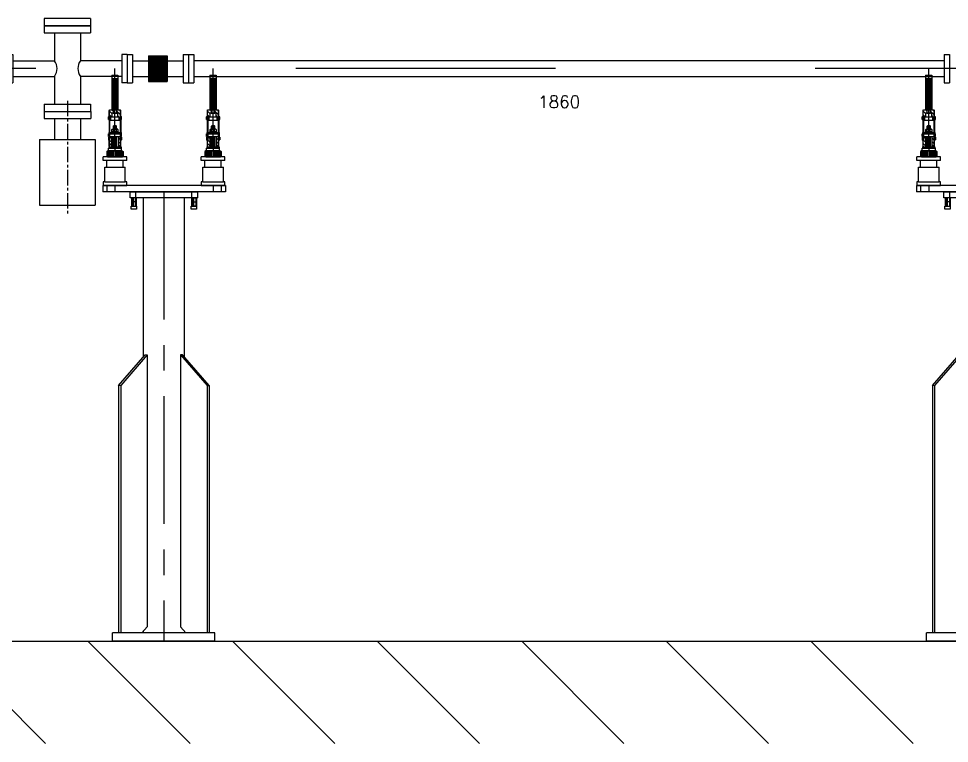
# Model space of a CAD drawing. Extents: x -50 to 48714, y -13211 to 6743.
# Drawn here: x 19128 to 21403, y -9427 to -7655 of the extents above; entities that cross this region are included whole.
import ezdxf

# ---------------------------------------------------------------- set-up
doc = ezdxf.new("R2010")
doc.units = 0
doc.header["$LTSCALE"] = 50
for name, pattern in [('GESTRICHELT', [0.75, 0.5, -0.25]), ('GESTRICHELT2', [0.375, 0.25, -0.125]), ('MITTE', [2, 1.25, -0.25, 0.25, -0.25]), ('MITTE2', [1.125, 0.75, -0.125, 0.125, -0.125]), ('MITTEX2', [101.6, 63.5, -12.7, 12.7, -12.7])]:
    doc.linetypes.add(name, pattern=pattern)
doc.layers.get('0').update_dxf_attribs({"linetype": 'CONTINUOUS'})
for name, color, linetype in [('DÜNN', 1, 'CONTINUOUS'), ('MITTE', 5, 'MITTE2'), ('MITTEKLEIN', 5, 'MITTE2'), ('MITTEX2', 5, 'MITTEX2'), ('NORMAL', 7, 'CONTINUOUS'), ('SCHRAFFUR', 4, 'CONTINUOUS'), ('TEXT', 2, 'CONTINUOUS'), ('VERDECKT', 8, 'GESTRICHELT2')]:
    doc.layers.add(name, color=color, linetype=linetype)
doc.styles.add('H30', font='txt.shx', dxfattribs={"height": 30})
doc.styles.add('STANDARD_H15', font='isocp.shx', dxfattribs={"height": 15})
pattern_1 = [(45, (-25566.3204, -10758.5322), (-1.76776695, 1.76776695), [])]

# ---------------------------------------------------------------- blocks, each defined once
blk = doc.blocks.new('*X5')
at = {"color": 0}
for p, q in [((10025.2, -5429.1), (9775.2, -5179.1)), ((10378.8, -5429.1), (10128.8, -5179.1)), ((10732.4, -5429.1), (10482.4, -5179.1)), ((11085.9, -5429.1), (10835.9, -5179.1)), ((11439.5, -5429.1), (11189.5, -5179.1)), ((11793, -5429.1), (11543, -5179.1)), ((12146.6, -5429.1), (11896.6, -5179.1))]:
    blk.add_line(p, q, dxfattribs=at)
blk = doc.blocks.new('BODEN')
at = {"layer": 'NORMAL'}
blk.add_line((0, 0), (24422.5, 0), dxfattribs=at)
at = {"layer": 'SCHRAFFUR'}
blk.add_blockref('*X5', (-7316.8, 5179.1), dxfattribs=at)
blk = doc.blocks.new('CF35_150')
for p, q in [((0, 34.7), (12.7, 34.7)), ((0, 34.7), (0, -34.7)), ((12.7, 34.7), (12.7, -34.7)), ((52.5, 31.6), (97.5, 31.6)), ((52.5, 31.6), (52.5, -31.6)), ((53.8, 31.6), (53.8, -31.6)), ((55.3, 31.6), (55.3, -31.6)), ((56.7, 31.6), (56.7, -31.6)), ((58.1, 31.6), (58.1, -31.6)), ((59.5, 31.6), (59.5, -31.6)), ((60.9, 31.6), (60.9, -31.6)), ((62.3, 31.6), (62.3, -31.6)), ((63.7, 31.6), (63.7, -31.6)), ((65.1, 31.6), (65.1, -31.6)), ((66.5, 31.6), (66.5, -31.6)), ((68, 31.6), (68, -31.6)), ((69.4, 31.6), (69.4, -31.6)), ((70.8, 31.6), (70.8, -31.6)), ((72.2, 31.6), (72.2, -31.6)), ((73.6, 31.6), (73.6, -31.6)), ((75, 31.6), (75, -31.6)), ((76.4, 31.6), (76.4, -31.6)), ((77.8, 31.6), (77.8, -31.6)), ((79.2, 31.6), (79.2, -31.6)), ((80.6, 31.6), (80.6, -31.6)), ((82, 31.6), (82, -31.6)), ((83.5, 31.6), (83.5, -31.6)), ((84.9, 31.6), (84.9, -31.6)), ((86.3, 31.6), (86.3, -31.6)), ((87.7, 31.6), (87.7, -31.6)), ((89.1, 31.6), (89.1, -31.6)), ((90.5, 31.6), (90.5, -31.6)), ((91.9, 31.6), (91.9, -31.6)), ((93.3, 31.6), (93.3, -31.6)), ((94.7, 31.6), (94.7, -31.6)), ((96.2, 31.6), (96.2, -31.6)), ((97.5, 31.6), (97.5, -31.6)), ((137.3, 34.7), (137.3, -34.7)), ((137.3, 34.7), (150, 34.7)), ((150, 34.7), (150, -34.7)), ((12.7, 19.1), (52.5, 19.1)), ((97.5, 19.1), (137.3, 19.1)), ((12.7, -19.1), (52.5, -19.1)), ((97.5, -19.1), (137.3, -19.1)), ((0, -34.7), (12.7, -34.7)), ((52.5, -31.6), (97.5, -31.6)), ((137.3, -34.7), (150, -34.7))]:
    blk.add_line(p, q)
at = {"layer": 'TEXT', "style": 'STANDARD_H15', "flags": 1}
for tag, p in [('ID', (1.2, -200.2)), ('BEZ', (1.2, -228.7)), ('KURZBEZ', (1.2, -257.2)), ('SPARTE', (1.2, -285.7)), ('FIRMA', (1.2, -314.2)), ('TYP', (1.2, -342.7)), ('PREIS', (1.2, -371.2)), ('AUSSCHR', (1.2, -399.7)), ('BEST', (1.2, -428.2)), ('LIEFER', (1.2, -456.7)), ('STATUS', (1.2, -485.2)), ('BEMERK', (1.2, -513.7))]:
    blk.add_attdef(tag, p, '', height=15, dxfattribs=at)
blk = doc.blocks.new('F_CF63')
for p, q in [((-0.1, 56.75), (17.5, 56.75)), ((0, 56.75), (0, -56.75)), ((17.5, 56.75), (17.5, -56.75)), ((-0.1, -56.75), (17.5, -56.75))]:
    blk.add_line(p, q)
blk = doc.blocks.new('VAR_S_S1')
for p, q in [((-56.8, 0), (-56.8, -17.5)), ((-56.8, 0), (56.8, 0)), ((56.8, 0), (56.8, -17.5)), ((-56.8, -17.5), (56.8, -17.5)), ((-31.8, -17.5), (-31.8, -69)), ((31.8, -17.5), (31.8, -69)), ((-68.2, -69), (68.2, -69)), ((-68.2, -69), (-68.2, -229.5)), ((68.2, -69), (68.2, -229.5)), ((-68.2, -229.5), (68.2, -229.5))]:
    blk.add_line(p, q)
at = {"layer": 'MITTEKLEIN'}
blk.add_line((0, 25.4), (0, -253.6), dxfattribs=at)
at = {"layer": 'TEXT', "style": 'STANDARD_H15', "flags": 1}
for tag, p in [('ID', (-157.5, -426.8)), ('BEZ', (-157.5, -455.3)), ('KURZBEZ', (-157.5, -483.8)), ('SPARTE', (-157.5, -512.3)), ('FIRMA', (-157.5, -540.8)), ('TYP', (-157.5, -569.3)), ('PREIS', (-157.5, -597.8)), ('AUSSCHR', (-157.5, -626.3)), ('BEST', (-157.5, -654.8)), ('LIEFER', (-157.5, -683.3)), ('STATUS', (-157.5, -711.8)), ('BEMERK', (-157.5, -740.3))]:
    blk.add_attdef(tag, p, '', height=15, dxfattribs=at)
blk = doc.blocks.new('*X57')
at = {"color": 0, "linetype": 'CONTINUOUS', "ltscale": 5}
for p, q in [((854, 3222.8), (864.8, 3233.6)), ((854, 3226.4), (861.3, 3233.6)), ((854, 3229.9), (857.7, 3233.6)), ((854.7, 3220), (868, 3233.3)), ((880, 3231.2), (882.5, 3233.6)), ((880, 3227.6), (886, 3233.6)), ((880, 3224.1), (889.6, 3233.6)), ((880, 3220.6), (892.6, 3233.1)), ((856.9, 3218.6), (868, 3229.8)), ((860.4, 3218.6), (868, 3226.2)), ((864, 3218.6), (868, 3222.7)), ((867.5, 3218.6), (868, 3219.2)), ((881.6, 3218.6), (894, 3231)), ((885.2, 3218.6), (894, 3227.5)), ((888.7, 3218.6), (894, 3224))]:
    blk.add_line(p, q, dxfattribs=at)
blk = doc.blocks.new('*X58')
at = {"color": 0, "ltscale": 5}
for p, q in [((-1212.99, 2455.12), (-1212.32, 2455.8)), ((-1212.39, 2453.96), (-1210.55, 2455.8)), ((-1210.02, 2454.56), (-1209.59, 2454.99)), ((-1209.45, 2455.14), (-1208.88, 2455.7)), ((-1199.38, 2454.6), (-1198.28, 2455.7)), ((-1197.61, 2454.6), (-1196.41, 2455.8)), ((-1195.84, 2454.6), (-1194.99, 2455.44)), ((-1212.99, 2451.59), (-1212.42, 2452.16)), ((-1212.42, 2450.4), (-1211.25, 2451.56)), ((-1210.65, 2450.4), (-1209.59, 2451.45)), ((-1208.78, 2450.5), (-1208.14, 2451.14)), ((-1199.94, 2450.5), (-1198.84, 2451.6)), ((-1198.17, 2450.5), (-1197.07, 2451.6)), ((-1196.51, 2450.4), (-1195.31, 2451.6))]:
    blk.add_line(p, q, dxfattribs=at)
blk = doc.blocks.new('SRS40_2L_S')
at = {"layer": 'SCHRAFFUR', "linetype": 'CONTINUOUS', "ltscale": 5}
h = blk.add_hatch(dxfattribs=at)
h.set_pattern_fill('ANSI31', color=256, scale=20, style=0)
h.set_pattern_definition(pattern_1)
h.paths.add_polyline_path([(-127.2, 1299), (-112.2, 1299), (-112.2, 1376), (-127.2, 1376)])
h = blk.add_hatch(dxfattribs=at)
h.set_pattern_fill('ANSI31', color=256, scale=20, style=0)
h.set_pattern_definition(pattern_1)
h.paths.add_polyline_path([(112.8, 1299), (127.8, 1299), (127.8, 1376), (112.8, 1376)])
at = {"ltscale": 5}
for p, q in [((-127.2, 1384), (-127.2, 1299)), ((-127.2, 1384), (-112.2, 1384)), ((-127.2, 1382), (-112.2, 1382)), ((-127.2, 1376), (-112.2, 1376)), ((-112.2, 1384), (-112.2, 1299)), ((112.8, 1384), (112.8, 1299)), ((112.8, 1384), (127.8, 1384)), ((112.8, 1382), (127.8, 1382)), ((112.8, 1376), (127.8, 1376)), ((127.8, 1384), (127.8, 1299)), ((-131.8, 1299), (-133.3, 1297.5)), ((-133.3, 1275.5), (-133.3, 1297.5)), ((-131.8, 1299), (-106.8, 1299)), ((-127.2, 1299), (-112.2, 1299)), ((-126.8, 1299), (-111.8, 1299)), ((-106.8, 1299), (-105.3, 1297.5)), ((-105.3, 1275.5), (-105.3, 1297.5)), ((108.2, 1299), (106.7, 1297.5)), ((106.7, 1275.5), (106.7, 1297.5)), ((108.2, 1299), (133.2, 1299)), ((112.8, 1299), (127.8, 1299)), ((113.2, 1299), (128.2, 1299)), ((133.2, 1299), (134.7, 1297.5)), ((134.7, 1275.5), (134.7, 1297.5)), ((-133.3, 1284), (-132.3, 1284)), ((-133.3, 1284), (-133.3, 1224)), ((-132.3, 1284), (-132.3, 1274)), ((-132.3, 1284), (-132.3, 1224)), ((-129.2, 1274), (-129.2, 1282)), ((-129.2, 1282), (-109.2, 1282)), ((-109.2, 1274), (-109.2, 1282)), ((-106.3, 1284), (-106.3, 1224)), ((-106.3, 1284), (-106.3, 1274)), ((-105.3, 1284), (-106.3, 1284)), ((-105.3, 1284), (-105.3, 1224)), ((106.7, 1284), (106.7, 1224)), ((106.7, 1284), (107.7, 1284)), ((107.7, 1284), (107.7, 1224)), ((107.7, 1284), (107.7, 1274)), ((110.8, 1282), (130.8, 1282)), ((110.8, 1274), (110.8, 1282)), ((130.8, 1274), (130.8, 1282)), ((134.7, 1284), (133.7, 1284)), ((133.7, 1284), (133.7, 1274)), ((133.7, 1284), (133.7, 1224)), ((134.7, 1284), (134.7, 1224)), ((-132.3, 1274), (-106.3, 1274)), ((-124.8, 1252.1), (-113.9, 1252.1)), ((-122.5, 1259.9), (-123.2, 1259.2)), ((-115.4, 1259.2), (-123.2, 1259.2)), ((-116.2, 1259.9), (-122.5, 1259.9)), ((-116.2, 1259.9), (-115.4, 1259.2)), ((107.7, 1274), (133.7, 1274)), ((115.2, 1252.1), (126.1, 1252.1)), ((117.5, 1259.9), (116.8, 1259.2)), ((124.6, 1259.2), (116.8, 1259.2)), ((123.8, 1259.9), (117.5, 1259.9)), ((123.8, 1259.9), (124.6, 1259.2)), ((-135.3, 1234), (-133.3, 1234)), ((-134.3, 1244), (-133.3, 1244)), ((-134.3, 1244), (-134.3, 1240.2)), ((-134.3, 1240.2), (-133.3, 1240.2)), ((-133.3, 1210.5), (-133.3, 1232.5)), ((-132.3, 1244), (-106.3, 1244)), ((-132.3, 1240.2), (-106.3, 1240.2)), ((-132.3, 1224), (-132.3, 1234)), ((-132.3, 1234), (-106.3, 1234)), ((-126.6, 1246.3), (-126.6, 1251.3)), ((-124.8, 1245.6), (-113.9, 1245.6)), ((-123, 1246.3), (-123, 1251.3)), ((-115.7, 1246.3), (-115.7, 1251.3)), ((-112.1, 1251.3), (-112.1, 1246.3)), ((-106.3, 1224), (-106.3, 1234)), ((-105.3, 1244), (-104.3, 1244)), ((-105.3, 1240.2), (-104.3, 1240.2)), ((-105.3, 1234), (-103.3, 1234)), ((-104.3, 1244), (-104.3, 1240.2)), ((104.7, 1234), (106.7, 1234)), ((105.7, 1244), (105.7, 1240.2)), ((105.7, 1244), (106.7, 1244)), ((105.7, 1240.2), (106.7, 1240.2)), ((106.7, 1210.5), (106.7, 1232.5)), ((107.7, 1244), (133.7, 1244)), ((107.7, 1240.2), (133.7, 1240.2)), ((107.7, 1234), (133.7, 1234)), ((107.7, 1224), (107.7, 1234)), ((113.4, 1246.3), (113.4, 1251.3)), ((115.2, 1245.6), (126.1, 1245.6)), ((117, 1246.3), (117, 1251.3)), ((124.3, 1246.3), (124.3, 1251.3)), ((127.9, 1251.3), (127.9, 1246.3)), ((133.7, 1224), (133.7, 1234)), ((134.7, 1244), (135.7, 1244)), ((134.7, 1240.2), (135.7, 1240.2)), ((134.7, 1234), (136.7, 1234)), ((135.7, 1244), (135.7, 1240.2)), ((-134.3, 1209), (-104.3, 1209)), ((-134.3, 1209), (-134.3, 1205.2)), ((-133.3, 1224), (-132.3, 1224)), ((-131.8, 1209), (-133.3, 1210.5)), ((-131.8, 1209), (-106.8, 1209)), ((-106.8, 1209), (-105.3, 1210.5)), ((-105.3, 1224), (-106.3, 1224)), ((-105.3, 1210.5), (-105.3, 1224)), ((-104.3, 1209), (-104.3, 1205.2)), ((105.7, 1209), (105.7, 1205.2)), ((105.7, 1209), (135.7, 1209)), ((106.7, 1224), (107.7, 1224)), ((108.2, 1209), (106.7, 1210.5)), ((108.2, 1209), (133.2, 1209)), ((133.2, 1209), (134.7, 1210.5)), ((134.7, 1224), (133.7, 1224)), ((134.7, 1210.5), (134.7, 1224)), ((135.7, 1209), (135.7, 1205.2)), ((-90.3, 1184), (-148.3, 1184)), ((-148.3, 1175), (-148.3, 1184)), ((-103.3, 1199), (-135.3, 1199)), ((-134.3, 1205.2), (-104.3, 1205.2)), ((-90.3, 1175), (-90.3, 1184)), ((91.7, 1175), (91.7, 1184)), ((149.7, 1184), (91.7, 1184)), ((136.7, 1199), (104.7, 1199)), ((105.7, 1205.2), (135.7, 1205.2)), ((149.7, 1175), (149.7, 1184)), ((-90.3, 1175), (-148.3, 1175)), ((-139.3, 1159), (-139.3, 1175)), ((-99.3, 1159), (-99.3, 1175)), ((149.7, 1175), (91.7, 1175)), ((100.7, 1159), (100.7, 1175)), ((140.7, 1159), (140.7, 1175)), ((-144.3, 1159), (-94.3, 1159)), ((-144.3, 1123), (-144.3, 1159)), ((-94.3, 1123), (-94.3, 1159)), ((95.7, 1123), (95.7, 1159)), ((95.7, 1159), (145.7, 1159)), ((145.7, 1123), (145.7, 1159)), ((-144.3, 1123), (-94.3, 1123)), ((95.7, 1123), (145.7, 1123)), ((150.7, 1114), (-149.3, 1114)), ((-149.3, 1114), (-149.3, 1099)), ((150.7, 1099), (-149.3, 1099)), ((-148.3, 1114), (-90.3, 1114)), ((-139.3, 1114), (-139.3, 1099)), ((-82.3, 1099), (83, 1099)), ((91.7, 1114), (149.7, 1114)), ((140.7, 1114), (140.7, 1099)), ((150.7, 1114), (150.7, 1099)), ((83, 1084), (-82.3, 1084)), ((-49.3, 695.3), (-49.3, 1084)), ((50.7, 694.5), (50.7, 1084)), ((-110.3, 625), (-45.3, 700)), ((-40.3, 700), (-105.3, 625)), ((-45.3, 700), (-40.3, 700)), ((-40.3, 700), (-40.3, 35)), ((40.9, 700), (40.9, 35)), ((40.9, 700), (106, 625)), ((45.9, 700), (40.9, 700)), ((111, 625), (45.9, 700)), ((-110.3, 625), (-110.3, 20)), ((-105.3, 625), (-110.3, 625)), ((-105.3, 625), (-105.3, 20)), ((106, 625), (106, 20)), ((106, 625), (111, 625)), ((111, 625), (111, 20)), ((-40.3, 35), (-53.3, 20)), ((-50, 23.8), (-50, 20)), ((40.9, 35), (54, 20)), ((50.7, 23.8), (50.7, 20)), ((125, 20), (-125, 20)), ((125, 0), (-125, 0)), ((0, 0), (-66, 0)), ((-50, 0), (50, 0))]:
    blk.add_line(p, q, dxfattribs=at)
at = {"color": 7, "linetype": 'CONTINUOUS', "ltscale": 5}
for p, q in [((-135.5, 1275.9), (-135.5, 1282.1)), ((-103.1, 1275.9), (-103.1, 1282.1)), ((104.5, 1275.9), (104.5, 1282.1)), ((136.9, 1275.9), (136.9, 1282.1)), ((-135.5, 1232.1), (-135.5, 1225.9)), ((-103.1, 1232.1), (-103.1, 1225.9)), ((104.5, 1232.1), (104.5, 1225.9)), ((136.9, 1232.1), (136.9, 1225.9)), ((-82.3, 1084), (-82.3, 1099)), ((-68, 1084), (-68, 1099)), ((68.7, 1084), (68.7, 1099)), ((83, 1084), (83, 1099)), ((-79.2, 1084), (-79.2, 1064)), ((-67.2, 1084), (-79.2, 1084)), ((-67.2, 1074), (-79.2, 1074)), ((-67.2, 1084), (-67.2, 1064)), ((32.3, 1084), (-31.6, 1084)), ((67.8, 1084), (79.8, 1084)), ((67.8, 1084), (67.8, 1064)), ((67.8, 1074), (79.8, 1074)), ((79.8, 1084), (79.8, 1064)), ((-79.2, 1064), (-67.2, 1064)), ((79.8, 1064), (67.8, 1064)), ((-125, 0), (-125, 20)), ((125, 0), (125, 20))]:
    blk.add_line(p, q, dxfattribs=at)
at = {"linetype": 'CONTINUOUS', "ltscale": 5}
for p, q in [((-123.2, 1252.1), (-123.2, 1259.2)), ((-115.4, 1252.1), (-115.4, 1259.2)), ((116.8, 1252.1), (116.8, 1259.2)), ((124.6, 1252.1), (124.6, 1259.2)), ((-126.8, 1234), (-126.8, 1209)), ((-126.8, 1209), (-126.8, 1234)), ((-123.2, 1209), (-123.2, 1234)), ((-115.4, 1209), (-115.4, 1234)), ((-111.8, 1234), (-111.8, 1209)), ((113.2, 1209), (113.2, 1234)), ((113.2, 1234), (113.2, 1209)), ((116.8, 1209), (116.8, 1234)), ((124.6, 1209), (124.6, 1234)), ((128.2, 1234), (128.2, 1209)), ((-123.2, 1184), (-123.2, 1199)), ((-115.4, 1184), (-115.4, 1199)), ((116.8, 1184), (116.8, 1199)), ((124.6, 1184), (124.6, 1199))]:
    blk.add_line(p, q, dxfattribs=at)
at = {"color": 255, "linetype": 'CONTINUOUS', "ltscale": 5}
for p, q in [((-137.3, 1199), (-139.3, 1197)), ((-139.3, 1197), (-139.3, 1186)), ((-137.3, 1184), (-139.3, 1186)), ((-137.3, 1199), (-101.3, 1199)), ((-137.3, 1184), (-101.3, 1184)), ((-125.3, 1199), (-125.3, 1184)), ((-113.3, 1199), (-113.3, 1184)), ((-101.3, 1199), (-99.3, 1197)), ((-101.3, 1184), (-99.3, 1186)), ((-99.3, 1197), (-99.3, 1186)), ((102.7, 1199), (100.7, 1197)), ((100.7, 1197), (100.7, 1186)), ((102.7, 1184), (100.7, 1186)), ((102.7, 1199), (138.7, 1199)), ((102.7, 1184), (138.7, 1184)), ((114.7, 1199), (114.7, 1184)), ((126.7, 1199), (126.7, 1184)), ((138.7, 1199), (140.7, 1197)), ((138.7, 1184), (140.7, 1186)), ((140.7, 1197), (140.7, 1186))]:
    blk.add_line(p, q, dxfattribs=at)
at = {"linetype": 'CONTINUOUS', "ltscale": 5}
for points in [[(-124, 1299), (-124, 1291)], [(-115, 1291), (-115, 1299)], [(116, 1299), (116, 1291)], [(125, 1291), (125, 1299)], [(-126.8, 1225), (-126.8, 1234), (-111.8, 1234), (-111.8, 1225)], [(113.2, 1225), (113.2, 1234), (128.2, 1234), (128.2, 1225)]]:
    blk.add_lwpolyline(points, dxfattribs=at)
for points in [[(-127, 1291), (-127, 1282), (-112, 1282), (-112, 1291)], [(113, 1291), (113, 1282), (128, 1282), (128, 1291)]]:
    blk.add_lwpolyline(points, close=True, dxfattribs=at)
at = {"ltscale": 5}
for points in [[(-135.3, 1234), (-135.3, 1240.2), (-134.3, 1240.2)], [(-103.3, 1234), (-103.3, 1240.2), (-104.3, 1240.2)], [(104.7, 1234), (104.7, 1240.2), (105.7, 1240.2)], [(136.7, 1234), (136.7, 1240.2), (135.7, 1240.2)], [(-135.3, 1199), (-135.3, 1205.2), (-134.3, 1205.2)], [(-103.3, 1199), (-103.3, 1205.2), (-104.3, 1205.2)], [(104.7, 1199), (104.7, 1205.2), (105.7, 1205.2)], [(136.7, 1199), (136.7, 1205.2), (135.7, 1205.2)], [(-144.3, 1123), (-148.3, 1123), (-148.3, 1114)], [(-90.3, 1114), (-90.3, 1123), (-94.3, 1123)], [(95.7, 1123), (91.7, 1123), (91.7, 1114)], [(149.7, 1114), (149.7, 1123), (145.7, 1123)]]:
    blk.add_lwpolyline(points, dxfattribs=at)
for points in [[(-111.5, 1245.6), (-111.5, 1244), (-127.2, 1244), (-127.2, 1245.6)], [(128.5, 1245.6), (128.5, 1244), (112.8, 1244), (112.8, 1245.6)], [(-66.7, 1056), (-79.7, 1056), (-79.7, 1064), (-66.7, 1064)], [(80.3, 1056), (67.3, 1056), (67.3, 1064), (80.3, 1064)]]:
    blk.add_lwpolyline(points, close=True, dxfattribs=at)
at = {"color": 7, "linetype": 'CONTINUOUS', "ltscale": 5}
for centre, start, end in [((-133.3, 1279), 90, 125.3765), ((-133.3, 1279), 234.6235, 270), ((-105.3, 1279), 54.6235, 90), ((-105.3, 1279), 270, 305.3765), ((106.7, 1279), 90, 125.3765), ((106.7, 1279), 234.6235, 270), ((134.7, 1279), 54.6235, 90), ((134.7, 1279), 270, 305.3765), ((-133.3, 1229), 90, 125.3765), ((-105.3, 1229), 54.6235, 90), ((106.7, 1229), 90, 125.3765), ((134.7, 1229), 54.6235, 90), ((-133.3, 1229), 234.6235, 270), ((-105.3, 1229), 270, 305.3765), ((106.7, 1229), 234.6235, 270), ((134.7, 1229), 270, 305.3765)]:
    blk.add_arc(centre, 3.8, start, end, dxfattribs=at)
at = {"ltscale": 5, "extrusion": (0, 0, -1)}
for centre, major_axis, ratio in [((-124.8, 1251.3), (1.81, 0), 0.432432), ((115.2, 1251.3), (1.81, 0), 0.432432), ((-119.3, 1246.3), (-3.61, 0), 0.216216), ((-113.9, 1246.3), (-1.81, 0), 0.432432), ((120.7, 1246.3), (-3.61, 0), 0.216216), ((126.1, 1246.3), (-1.81, 0), 0.432432)]:
    blk.add_ellipse(centre, major_axis=major_axis, ratio=ratio, start_param=3.141593, end_param=6.283185, dxfattribs=at)
at = {"ltscale": 5}
for centre, major_axis, ratio in [((-119.3, 1251.3), (-3.61, 0), 0.216216), ((-113.9, 1251.3), (-1.81, 0), 0.432432), ((120.7, 1251.3), (-3.61, 0), 0.216216), ((126.1, 1251.3), (-1.81, 0), 0.432432), ((-124.8, 1246.3), (1.81, 0), 0.432432), ((115.2, 1246.3), (1.81, 0), 0.432432)]:
    blk.add_ellipse(centre, major_axis=major_axis, ratio=ratio, start_param=-3.141593, end_param=0, dxfattribs=at)
at = {"layer": 'DÜNN', "linetype": 'CONTINUOUS', "ltscale": 5}
for p, q in [((-122.5, 1252.1), (-122.5, 1259.9)), ((-116.2, 1252.1), (-116.2, 1259.9)), ((117.5, 1252.1), (117.5, 1259.9)), ((123.8, 1252.1), (123.8, 1259.9)), ((-122.5, 1209), (-122.5, 1234)), ((-116.2, 1209), (-116.2, 1234)), ((117.5, 1209), (117.5, 1234)), ((123.8, 1209), (123.8, 1234)), ((-122.5, 1184), (-122.5, 1199)), ((-116.2, 1184), (-116.2, 1199)), ((117.5, 1184), (117.5, 1199)), ((123.8, 1184), (123.8, 1199))]:
    blk.add_line(p, q, dxfattribs=at)
at = {"layer": 'MITTE', "linetype": 'MITTE', "ltscale": 5}
for p, q in [((-119.3, 1299), (-119.3, 1400)), ((120.7, 1299), (120.7, 1400)), ((-132.8, 1209), (-132.8, 1299)), ((-119.3, 1209), (-119.3, 1299)), ((-105.8, 1209), (-105.8, 1299)), ((107.2, 1209), (107.2, 1299)), ((120.7, 1209), (120.7, 1299)), ((134.2, 1209), (134.2, 1299)), ((-119.3, 1209), (-119.3, 1199)), ((120.7, 1209), (120.7, 1199)), ((-119.3, 1199), (-119.3, 1184)), ((120.7, 1199), (120.7, 1184)), ((-119.3, 1114), (-119.3, 1099)), ((0.3, 1099), (0.3, 0)), ((120.7, 1114), (120.7, 1099)), ((-73.2, 1064), (-73.2, 1084)), ((0.3, 1084), (0.3, 1064)), ((73.8, 1064), (73.8, 1084))]:
    blk.add_line(p, q, dxfattribs=at)
at = {"layer": 'VERDECKT', "ltscale": 5}
for p, q in [((-77.4, 1084), (-77.4, 1064)), ((-68.9, 1084), (-68.9, 1064)), ((69.6, 1084), (69.6, 1064)), ((78.1, 1084), (78.1, 1064))]:
    blk.add_line(p, q, dxfattribs=at)
at = {"layer": 'VERDECKT', "linetype": 'GESTRICHELT', "ltscale": 5}
for points in [[(-124, 1299), (-124, 1291), (-115, 1291), (-115, 1299)], [(116, 1299), (116, 1291), (125, 1291), (125, 1299)]]:
    blk.add_lwpolyline(points, dxfattribs=at)
at = {"layer": 'SCHRAFFUR', "ltscale": 5, "xscale": 5, "yscale": 5, "zscale": 5, "rotation": 270}
for p in [(-12384.8, -4766), (-12144.8, -4766)]:
    blk.add_blockref('*X58', p, dxfattribs=at)
at = {"layer": 'SCHRAFFUR', "color": 4, "linetype": 'CONTINUOUS', "ltscale": 5}
for p in [(-993.4, -2034.6), (-753.4, -2034.6)]:
    blk.add_blockref('*X57', p, dxfattribs=at)
blk = doc.blocks.new('F_CF35')
for p, q in [((0, 34.7), (0, -34.7)), ((0, 34.7), (12.7, 34.7)), ((12.7, 34.7), (12.7, -34.7)), ((0, -34.7), (12.7, -34.7))]:
    blk.add_line(p, q)
blk = doc.blocks.new('K35_63_S')
for p, q in [((89.2, 104.6), (202.7, 104.6)), ((89.2, 104.6), (89.2, 87.1)), ((202.7, 104.6), (202.7, 87.1)), ((89.2, 87.1), (202.7, 87.1)), ((114.2, 87.1), (114.2, 19)), ((177.7, 87.1), (177.7, 19)), ((12.7, 19), (114.2, 19)), ((279.3, 19), (177.7, 19)), ((12.7, -19), (114.2, -19)), ((114.2, -19), (114.2, -87.1)), ((279.3, -19), (177.7, -19)), ((177.7, -19), (177.7, -87.1)), ((89.2, -87.1), (202.7, -87.1)), ((89.2, -87.1), (89.2, -104.6)), ((202.7, -87.1), (202.7, -104.6)), ((89.2, -104.6), (202.7, -104.6))]:
    blk.add_line(p, q)
for centre, start, end in [((88.1, 0), 323.9564, 36.0436), ((203.9, 0), 143.9564, 216.0436)]:
    blk.add_arc(centre, 32.4, start, end)
blk.add_blockref('F_CF35', (0, 0))
at = {"xscale": -1}
blk.add_blockref('F_CF35', (292, 0), dxfattribs=at)
at = {"layer": 'TEXT', "style": 'STANDARD_H15', "flags": 1}
for tag, p in [('ID', (-253.6, -105.2)), ('BEZ', (-253.6, -133.7)), ('KURZBEZ', (-253.6, -162.2)), ('SPARTE', (-253.6, -190.7)), ('FIRMA', (-253.6, -219.2)), ('TYP', (-253.6, -247.7)), ('PREIS', (-253.6, -276.2)), ('AUSSCHR', (-253.6, -304.7)), ('BEST', (-253.6, -333.2)), ('LIEFER', (-253.6, -361.7)), ('STATUS', (-253.6, -390.2)), ('BEMERK', (-253.6, -418.7))]:
    blk.add_attdef(tag, p, '', height=15, dxfattribs=at)

msp = doc.modelspace()

# ---------------------------------------------------------------- linework, layer by layer
for p, q in [((21390.7, -7758), (19555.6, -7758.1)), ((19555.6, -7796.2), (21390.7, -7796.1))]:
    msp.add_line(p, q)
at = {"layer": 'MITTEX2'}
msp.add_line((24250, -7777.1), (17000, -7777.1), dxfattribs=at)

# ---------------------------------------------------------------- block references
for name, p, rotation in [('F_CF63', (19246.9, -7655), 270), ('F_CF35', (19542.9, -7777.1), 359.9999999999966), ('F_CF35', (21390.7, -7777.1), 359.9999999999966)]:
    msp.add_blockref(name, p, dxfattribs=dict(rotation=rotation))
for name, p in [('K35_63_S', (19100.9, -7777.1)), ('CF35_150', (19392.9, -7777.1)), ('SRS40_2L_S', (19482.4, -9177.1)), ('SRS40_2L_S', (21472.4, -9177.1)), ('VAR_S_S1', (19246.9, -7881.7)), ('BODEN', (16485, -9177.1))]:
    msp.add_blockref(name, p)

# ---------------------------------------------------------------- texts
at = {"style": 'H30'}
msp.add_text('1860', height=30, dxfattribs=at).set_placement((20397.9, -7873.4))

doc.saveas('drawing.dxf')
